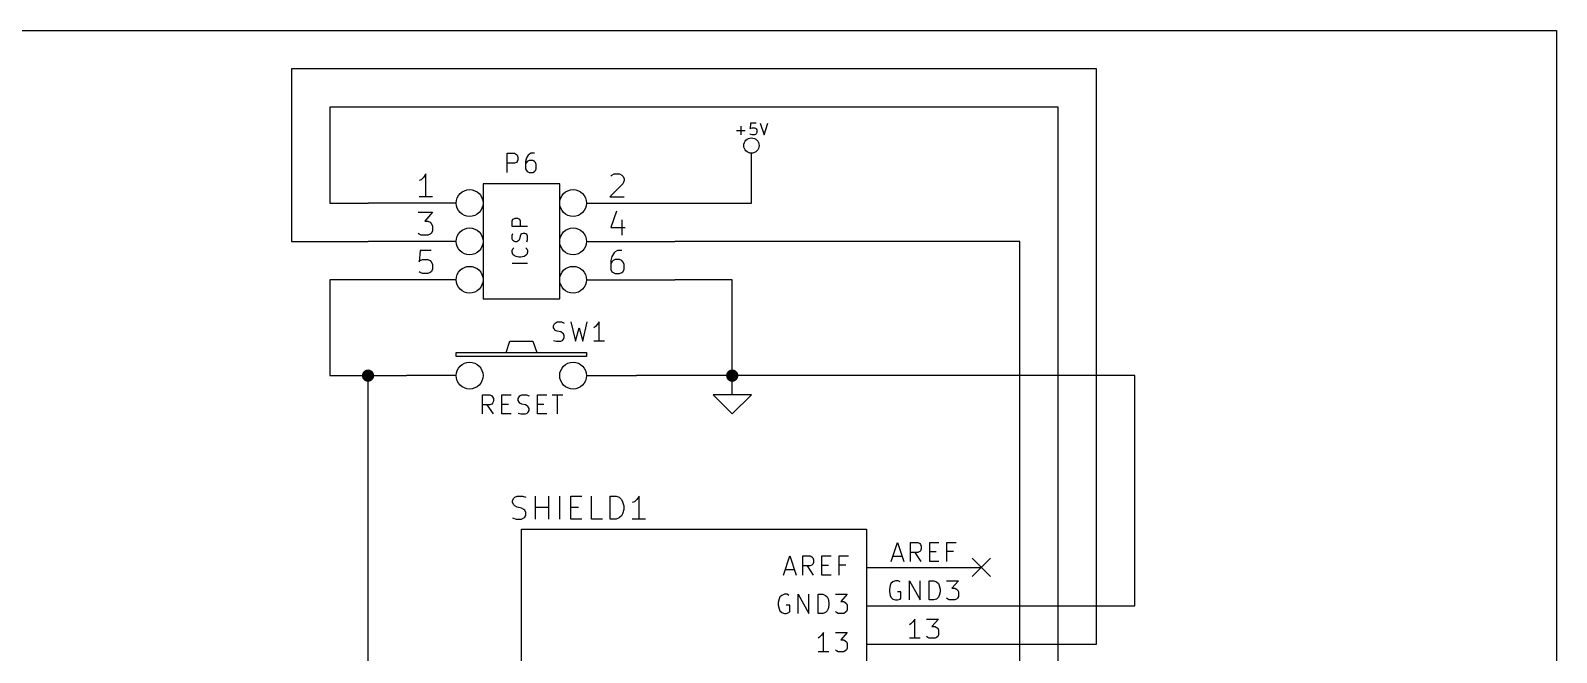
# Model space of a CAD drawing. Extents: x 4000 to 161350, y 4000 to 113000.
# Drawn here: x 38696 to 78500, y 66780 to 83000 of the extents above; entities that cross this region are included whole.
import ezdxf

# ---------------------------------------------------------------- set-up
doc = ezdxf.new("R2010")
doc.units = 0
for name, color, linetype in [('BLUE', 2, 'CONTINUOUS'), ('CYAN', 4, 'CONTINUOUS'), ('GREEN', 3, 'CONTINUOUS'), ('LIGHTBLUE', 10, 'CONTINUOUS'), ('RED', 5, 'CONTINUOUS')]:
    doc.layers.add(name, color=color, linetype=linetype)

msp = doc.modelspace()

# ---------------------------------------------------------------- linework, layer by layer
at = {"layer": 'BLUE'}
for p, q in [((63260, 69240), (63740, 68760)), ((63740, 69240), (63260, 68760))]:
    msp.add_line(p, q, dxfattribs=at)
at = {"layer": 'CYAN'}
for p, q in [((57230, 80280), (57230, 80510)), ((57480, 80580), (57470, 80440)), ((57470, 80440), (57480, 80450)), ((57620, 80580), (57480, 80580)), ((57480, 80450), (57510, 80460)), ((57510, 80460), (57580, 80460)), ((57580, 80460), (57610, 80450)), ((57610, 80450), (57620, 80440)), ((57620, 80440), (57640, 80410)), ((57640, 80410), (57640, 80340)), ((57730, 80580), (57830, 80280)), ((57830, 80280), (57930, 80580)), ((57110, 80390), (57340, 80390)), ((57480, 80290), (57470, 80310)), ((57510, 80280), (57480, 80290)), ((57580, 80280), (57510, 80280)), ((57610, 80290), (57580, 80280)), ((57620, 80310), (57610, 80290)), ((57640, 80340), (57620, 80310)), ((51130, 79300), (51130, 79800)), ((51130, 79800), (51320, 79800)), ((51320, 79800), (51370, 79770)), ((51370, 79770), (51390, 79750)), ((51390, 79750), (51410, 79700)), ((51410, 79630), (51390, 79580)), ((51410, 79700), (51410, 79630)), ((51630, 79680), (51610, 79580)), ((51680, 79750), (51630, 79680)), ((51700, 79610), (51650, 79580)), ((51700, 79770), (51680, 79750)), ((51750, 79800), (51700, 79770)), ((51800, 79610), (51700, 79610)), ((51840, 79800), (51750, 79800)), ((51840, 79580), (51800, 79610)), ((51320, 79540), (51130, 79540)), ((51370, 79560), (51320, 79540)), ((51390, 79580), (51370, 79560)), ((51610, 79580), (51610, 79390)), ((51630, 79560), (51610, 79510)), ((51610, 79390), (51630, 79350)), ((51650, 79580), (51630, 79560)), ((51630, 79350), (51650, 79320)), ((51650, 79320), (51700, 79300)), ((51700, 79300), (51800, 79300)), ((51800, 79300), (51840, 79320)), ((51870, 79560), (51840, 79580)), ((51840, 79320), (51870, 79350)), ((51890, 79510), (51870, 79560)), ((51870, 79350), (51890, 79390)), ((51890, 79390), (51890, 79510)), ((51260, 78040), (51280, 78080)), ((51260, 77890), (51260, 78040)), ((51280, 78080), (51300, 78090)), ((51300, 78090), (51340, 78110)), ((51340, 78110), (51400, 78110)), ((51400, 78110), (51430, 78090)), ((51430, 78090), (51450, 78080)), ((51450, 78080), (51470, 78040)), ((51470, 78040), (51470, 77890)), ((51660, 77890), (51260, 77890)), ((51260, 77660), (51280, 77710)), ((51260, 77560), (51260, 77660)), ((51470, 77640), (51450, 77560)), ((51490, 77680), (51470, 77640)), ((51510, 77700), (51490, 77680)), ((51550, 77710), (51510, 77700)), ((51590, 77710), (51550, 77710)), ((51620, 77700), (51590, 77710)), ((51640, 77680), (51620, 77700)), ((51660, 77640), (51640, 77680)), ((51660, 77540), (51660, 77640)), ((51280, 77520), (51260, 77560)), ((51260, 77260), (51280, 77310)), ((51260, 77220), (51260, 77260)), ((51280, 77160), (51260, 77220)), ((51300, 77510), (51280, 77520)), ((51280, 77310), (51300, 77330)), ((51340, 77490), (51300, 77510)), ((51380, 77490), (51340, 77490)), ((51410, 77510), (51380, 77490)), ((51430, 77520), (51410, 77510)), ((51450, 77560), (51430, 77520)), ((51620, 77330), (51640, 77310)), ((51640, 77490), (51660, 77540)), ((51640, 77310), (51660, 77260)), ((51660, 77220), (51640, 77160)), ((51660, 77260), (51660, 77220)), ((51660, 76920), (51260, 76920)), ((51320, 77120), (51280, 77160)), ((51360, 77110), (51320, 77120)), ((51430, 77090), (51360, 77110)), ((51490, 77090), (51430, 77090)), ((51570, 77110), (51490, 77090)), ((51600, 77120), (51570, 77110)), ((51640, 77160), (51600, 77120)), ((52340, 75300), (52360, 75350)), ((52340, 75250), (52340, 75300)), ((52360, 75210), (52340, 75250)), ((52360, 75350), (52380, 75370)), ((52380, 75370), (52430, 75400)), ((52430, 75400), (52550, 75400)), ((52550, 75400), (52620, 75370)), ((52790, 75400), (52910, 74900)), ((52910, 74900), (53010, 75250)), ((53010, 75250), (53100, 74900)), ((53100, 74900), (53220, 75400)), ((53430, 75280), (53390, 75250)), ((53480, 75330), (53430, 75280)), ((53530, 75400), (53480, 75330)), ((53530, 74900), (53530, 75400)), ((52340, 74920), (52410, 74900)), ((52380, 75180), (52360, 75210)), ((52430, 75160), (52380, 75180)), ((52410, 74900), (52530, 74900)), ((52530, 75140), (52430, 75160)), ((52570, 75110), (52530, 75140)), ((52530, 74900), (52570, 74920)), ((52600, 75090), (52570, 75110)), ((52570, 74920), (52600, 74950)), ((52620, 75040), (52600, 75090)), ((52600, 74950), (52620, 74990)), ((52620, 74990), (52620, 75040)), ((53670, 74900), (53390, 74900)), ((50490, 73000), (50490, 73500)), ((50490, 73500), (50680, 73500)), ((50680, 73240), (50490, 73240)), ((50770, 73000), (50610, 73240)), ((50680, 73500), (50730, 73470)), ((50730, 73260), (50680, 73240)), ((50730, 73470), (50750, 73450)), ((50750, 73280), (50730, 73260)), ((50750, 73450), (50770, 73400)), ((50770, 73330), (50750, 73280)), ((50770, 73400), (50770, 73330)), ((50990, 73000), (50990, 73500)), ((50990, 73500), (51230, 73500)), ((50990, 73260), (51160, 73260)), ((51420, 73400), (51440, 73450)), ((51420, 73350), (51420, 73400)), ((51440, 73310), (51420, 73350)), ((51440, 73450), (51460, 73470)), ((51460, 73280), (51440, 73310)), ((51460, 73470), (51510, 73500)), ((51510, 73260), (51460, 73280)), ((51510, 73500), (51630, 73500)), ((51610, 73240), (51510, 73260)), ((51650, 73210), (51610, 73240)), ((51630, 73500), (51700, 73470)), ((51920, 73000), (51920, 73500)), ((51920, 73500), (52160, 73500)), ((51920, 73260), (52090, 73260)), ((52300, 73500), (52580, 73500)), ((52440, 73000), (52440, 73500)), ((51230, 73000), (50990, 73000)), ((51420, 73020), (51490, 73000)), ((51490, 73000), (51610, 73000)), ((51610, 73000), (51650, 73020)), ((51680, 73190), (51650, 73210)), ((51650, 73020), (51680, 73050)), ((51700, 73140), (51680, 73190)), ((51680, 73050), (51700, 73090)), ((51700, 73090), (51700, 73140)), ((52160, 73000), (51920, 73000)), ((51330, 70830), (51390, 70860)), ((51390, 70860), (51530, 70860)), ((51530, 70860), (51620, 70830)), ((51870, 70260), (51870, 70860)), ((52220, 70260), (52220, 70860)), ((52500, 70260), (52500, 70860)), ((52790, 70260), (52790, 70860)), ((52790, 70860), (53080, 70860)), ((53330, 70260), (53330, 70860)), ((53820, 70260), (53820, 70860)), ((53820, 70860), (53970, 70860)), ((53970, 70860), (54050, 70830)), ((54570, 70860), (54510, 70770)), ((54570, 70260), (54570, 70860)), ((51270, 70740), (51300, 70800)), ((51270, 70690), (51270, 70740)), ((51300, 70630), (51270, 70690)), ((51300, 70800), (51330, 70830)), ((51330, 70600), (51300, 70630)), ((51390, 70570), (51330, 70600)), ((51500, 70540), (51390, 70570)), ((51560, 70510), (51500, 70540)), ((51590, 70490), (51560, 70510)), ((51620, 70430), (51590, 70490)), ((51870, 70570), (52220, 70570)), ((52790, 70570), (52990, 70570)), ((54050, 70830), (54110, 70770)), ((54110, 70770), (54140, 70710)), ((54140, 70710), (54170, 70600)), ((54170, 70510), (54140, 70400)), ((54170, 70600), (54170, 70510)), ((54450, 70710), (54390, 70690)), ((54510, 70770), (54450, 70710)), ((51270, 70290), (51360, 70260)), ((51360, 70260), (51500, 70260)), ((51500, 70260), (51560, 70290)), ((51560, 70290), (51590, 70310)), ((51590, 70310), (51620, 70370)), ((51620, 70370), (51620, 70430)), ((53080, 70260), (52790, 70260)), ((53620, 70260), (53330, 70260)), ((53970, 70260), (53820, 70260)), ((54050, 70290), (53970, 70260)), ((54110, 70340), (54050, 70290)), ((54140, 70400), (54110, 70340)), ((54740, 70260), (54390, 70260)), ((58340, 68800), (58500, 69300)), ((58500, 69300), (58670, 68800)), ((58840, 68800), (58840, 69300)), ((58840, 69300), (59030, 69300)), ((59030, 69300), (59080, 69270)), ((59080, 69270), (59100, 69250)), ((59340, 68800), (59340, 69300)), ((59340, 69300), (59580, 69300)), ((59790, 68800), (59790, 69300)), ((59790, 69300), (60030, 69300)), ((58390, 68940), (58620, 68940)), ((59030, 69040), (58840, 69040)), ((59120, 68800), (58960, 69040)), ((59080, 69060), (59030, 69040)), ((59100, 69080), (59080, 69060)), ((59100, 69250), (59120, 69200)), ((59120, 69130), (59100, 69080)), ((59120, 69200), (59120, 69130)), ((59340, 69060), (59510, 69060)), ((59960, 69060), (59790, 69060)), ((59580, 68800), (59340, 68800)), ((58220, 68180), (58200, 68080)), ((58200, 68080), (58200, 68010)), ((58240, 68230), (58220, 68180)), ((58290, 68270), (58240, 68230)), ((58360, 68300), (58290, 68270)), ((58430, 68300), (58360, 68300)), ((58480, 68270), (58430, 68300)), ((58720, 67800), (58720, 68300)), ((58720, 68300), (59000, 67800)), ((59000, 67800), (59000, 68300)), ((59240, 67800), (59240, 68300)), ((59240, 68300), (59360, 68300)), ((59360, 68300), (59430, 68270)), ((59430, 68270), (59480, 68230)), ((59480, 68230), (59500, 68180)), ((59500, 68180), (59520, 68080)), ((59520, 68080), (59520, 68010)), ((59690, 68300), (60000, 68300)), ((60000, 68300), (59830, 68110)), ((59830, 68110), (59910, 68110)), ((59910, 68110), (59950, 68080)), ((59950, 68080), (59980, 68060)), ((58200, 68010), (58220, 67920)), ((58220, 67920), (58240, 67870)), ((58240, 67870), (58290, 67820)), ((58290, 67820), (58360, 67800)), ((58360, 67800), (58410, 67800)), ((58500, 68010), (58410, 68010)), ((58410, 67800), (58480, 67820)), ((58480, 67820), (58500, 67850)), ((58500, 67850), (58500, 68010)), ((59360, 67800), (59240, 67800)), ((59430, 67820), (59360, 67800)), ((59480, 67870), (59430, 67820)), ((59500, 67920), (59480, 67870)), ((59520, 68010), (59500, 67920)), ((59720, 67820), (59690, 67850)), ((59760, 67800), (59720, 67820)), ((59910, 67800), (59760, 67800)), ((59950, 67820), (59910, 67800)), ((59980, 67850), (59950, 67820)), ((59980, 68060), (60000, 68010)), ((60000, 67890), (59980, 67850)), ((60000, 68010), (60000, 67890)), ((59380, 67300), (59330, 67230)), ((59380, 66800), (59380, 67300)), ((59690, 67300), (60000, 67300)), ((60000, 67300), (59830, 67110)), ((59280, 67180), (59240, 67150)), ((59330, 67230), (59280, 67180)), ((59830, 67110), (59910, 67110)), ((59910, 67110), (59950, 67080)), ((59950, 67080), (59980, 67060)), ((59980, 67060), (60000, 67010)), ((60000, 66890), (59980, 66850)), ((60000, 67010), (60000, 66890)), ((59520, 66800), (59240, 66800)), ((59720, 66820), (59690, 66850)), ((59760, 66800), (59720, 66820)), ((59910, 66800), (59760, 66800)), ((59950, 66820), (59910, 66800)), ((59980, 66850), (59950, 66820))]:
    msp.add_line(p, q, dxfattribs=at)
at = {"layer": 'GREEN'}
for p, q in [((66500, 82000), (45500, 82000)), ((45500, 82000), (45500, 77500)), ((66500, 67000), (66500, 82000)), ((65500, 81000), (46500, 81000)), ((46500, 81000), (46500, 78500)), ((65500, 66000), (65500, 81000)), ((57500, 78500), (57500, 79500)), ((46500, 78500), (47500, 78500)), ((55500, 78500), (57500, 78500)), ((45500, 77500), (47500, 77500)), ((64500, 77500), (55500, 77500)), ((64500, 65000), (64500, 77500)), ((47500, 76500), (46500, 76500)), ((46500, 76500), (46500, 74000)), ((57000, 76500), (55500, 76500)), ((57000, 73500), (57000, 76500)), ((46500, 74000), (48500, 74000)), ((47500, 65000), (47500, 74000)), ((67500, 74000), (54500, 74000)), ((67500, 68000), (67500, 74000)), ((63500, 68000), (67500, 68000)), ((63500, 67000), (66500, 67000))]:
    msp.add_line(p, q, dxfattribs=at)
at = {"layer": 'GREEN', "const_width": 160}
for points in [[(47420, 74000, 1), (47580, 74000, 1)], [(56920, 74000, 1), (57080, 74000, 1)]]:
    msp.add_lwpolyline(points, format="xyb", close=True, dxfattribs=at)
at = {"layer": 'LIGHTBLUE'}
for p, q in [((28500, 83000), (78500, 83000)), ((78500, 83000), (78500, 14000))]:
    msp.add_line(p, q, dxfattribs=at)
at = {"layer": 'RED'}
for p, q in [((57500, 79500), (57500, 79800)), ((49010, 79260), (48950, 79170)), ((49010, 78660), (49010, 79260)), ((53830, 79200), (53860, 79230)), ((53860, 79230), (53920, 79260)), ((53920, 79260), (54060, 79260)), ((54060, 79260), (54120, 79230)), ((54120, 79230), (54150, 79200)), ((48890, 79110), (48830, 79090)), ((48950, 79170), (48890, 79110)), ((50500, 79000), (50500, 76000)), ((52500, 79000), (50500, 79000)), ((52500, 76000), (52500, 79000)), ((54150, 79000), (53810, 78660)), ((54150, 79200), (54180, 79140)), ((54180, 79090), (54150, 79000)), ((54180, 79140), (54180, 79090)), ((49800, 78500), (47500, 78500)), ((49180, 78660), (48830, 78660)), ((53200, 78500), (55500, 78500)), ((53810, 78660), (54180, 78660)), ((48810, 78260), (49180, 78260)), ((49180, 78260), (48980, 78030)), ((48980, 78030), (49060, 78030)), ((49060, 78030), (49120, 78000)), ((53980, 78290), (53830, 77860)), ((54120, 78060), (54120, 77660)), ((48830, 77690), (48810, 77710)), ((48890, 77660), (48830, 77690)), ((49060, 77660), (48890, 77660)), ((49120, 77690), (49060, 77660)), ((49120, 78000), (49150, 77970)), ((49150, 77710), (49120, 77690)), ((49150, 77970), (49180, 77910)), ((49180, 77770), (49150, 77710)), ((49180, 77910), (49180, 77770)), ((53830, 77860), (54210, 77860)), ((49800, 77500), (47500, 77500)), ((48860, 77260), (48830, 76970)), ((49150, 77260), (48860, 77260)), ((53200, 77500), (55500, 77500)), ((53950, 77230), (53920, 77200)), ((54010, 77260), (53950, 77230)), ((54120, 77260), (54010, 77260)), ((48830, 76970), (48860, 77000)), ((48860, 77000), (48920, 77030)), ((48920, 77030), (49060, 77030)), ((49060, 77030), (49120, 77000)), ((49120, 77000), (49150, 76970)), ((49150, 76970), (49180, 76910)), ((49180, 76910), (49180, 76770)), ((53860, 77110), (53830, 77000)), ((53830, 77000), (53830, 76770)), ((53860, 76970), (53830, 76910)), ((53920, 77200), (53860, 77110)), ((53890, 77000), (53860, 76970)), ((53950, 77030), (53890, 77000)), ((54060, 77030), (53950, 77030)), ((54120, 77000), (54060, 77030)), ((54150, 76970), (54120, 77000)), ((54180, 76910), (54150, 76970)), ((54180, 76770), (54180, 76910)), ((49800, 76500), (47500, 76500)), ((48860, 76690), (48830, 76710)), ((48920, 76660), (48860, 76690)), ((49060, 76660), (48920, 76660)), ((49120, 76690), (49060, 76660)), ((49150, 76710), (49120, 76690)), ((49180, 76770), (49150, 76710)), ((53200, 76500), (55500, 76500)), ((53830, 76770), (53860, 76710)), ((53860, 76710), (53890, 76690)), ((53890, 76690), (53950, 76660)), ((53950, 76660), (54060, 76660)), ((54060, 76660), (54120, 76690)), ((54120, 76690), (54150, 76710)), ((54150, 76710), (54180, 76770)), ((50500, 76000), (52500, 76000)), ((51100, 74600), (51200, 74900)), ((51200, 74900), (51800, 74900)), ((51800, 74900), (51900, 74600)), ((49800, 74500), (49800, 74600)), ((49800, 74600), (53200, 74600)), ((53200, 74500), (49800, 74500)), ((53200, 74600), (53200, 74500)), ((49800, 74000), (48500, 74000)), ((53200, 74000), (54500, 74000)), ((56500, 73500), (57000, 73000)), ((57500, 73500), (56500, 73500)), ((57000, 73000), (57500, 73500)), ((51500, 20000), (51500, 70000)), ((51500, 70000), (60500, 70000)), ((60500, 70000), (60500, 20000)), ((61150, 69150), (61310, 69650)), ((61200, 69290), (61430, 69290)), ((61310, 69650), (61480, 69150)), ((61650, 69150), (61650, 69650)), ((61650, 69650), (61840, 69650)), ((61840, 69390), (61650, 69390)), ((61930, 69150), (61770, 69390)), ((61840, 69650), (61890, 69620)), ((61890, 69410), (61840, 69390)), ((61890, 69620), (61910, 69600)), ((61910, 69430), (61890, 69410)), ((61910, 69600), (61930, 69550)), ((61930, 69480), (61910, 69430)), ((61930, 69550), (61930, 69480)), ((62150, 69150), (62150, 69650)), ((62150, 69650), (62390, 69650)), ((62150, 69410), (62320, 69410)), ((62600, 69150), (62600, 69650)), ((62600, 69650), (62840, 69650)), ((62770, 69410), (62600, 69410)), ((60500, 69000), (63500, 69000)), ((62390, 69150), (62150, 69150)), ((61120, 68530), (61100, 68430)), ((61140, 68580), (61120, 68530)), ((61190, 68620), (61140, 68580)), ((61260, 68650), (61190, 68620)), ((61330, 68650), (61260, 68650)), ((61380, 68620), (61330, 68650)), ((61620, 68150), (61620, 68650)), ((61620, 68650), (61900, 68150)), ((61900, 68150), (61900, 68650)), ((62140, 68150), (62140, 68650)), ((62140, 68650), (62260, 68650)), ((62260, 68650), (62330, 68620)), ((62330, 68620), (62380, 68580)), ((62380, 68580), (62400, 68530)), ((62400, 68530), (62420, 68430)), ((62590, 68650), (62900, 68650)), ((62900, 68650), (62730, 68460)), ((61100, 68430), (61100, 68360)), ((61100, 68360), (61120, 68270)), ((61120, 68270), (61140, 68220)), ((61140, 68220), (61190, 68170)), ((61190, 68170), (61260, 68150)), ((61260, 68150), (61310, 68150)), ((61400, 68360), (61310, 68360)), ((61310, 68150), (61380, 68170)), ((61380, 68170), (61400, 68200)), ((61400, 68200), (61400, 68360)), ((62260, 68150), (62140, 68150)), ((62330, 68170), (62260, 68150)), ((62380, 68220), (62330, 68170)), ((62400, 68270), (62380, 68220)), ((62420, 68360), (62400, 68270)), ((62420, 68430), (62420, 68360)), ((62620, 68170), (62590, 68200)), ((62660, 68150), (62620, 68170)), ((62810, 68150), (62660, 68150)), ((62730, 68460), (62810, 68460)), ((62810, 68460), (62850, 68430)), ((62850, 68170), (62810, 68150)), ((62850, 68430), (62880, 68410)), ((62880, 68200), (62850, 68170)), ((62880, 68410), (62900, 68360)), ((62900, 68240), (62880, 68200)), ((62900, 68360), (62900, 68240)), ((60500, 68000), (63500, 68000)), ((61660, 67530), (61620, 67500)), ((61710, 67580), (61660, 67530)), ((61760, 67650), (61710, 67580)), ((61760, 67150), (61760, 67650)), ((62070, 67650), (62380, 67650)), ((62380, 67650), (62210, 67460)), ((62210, 67460), (62290, 67460)), ((62290, 67460), (62330, 67430)), ((62330, 67430), (62360, 67410)), ((62360, 67410), (62380, 67360)), ((62380, 67360), (62380, 67240)), ((60500, 67000), (63500, 67000)), ((61900, 67150), (61620, 67150)), ((62100, 67170), (62070, 67200)), ((62140, 67150), (62100, 67170)), ((62290, 67150), (62140, 67150)), ((62330, 67170), (62290, 67150)), ((62360, 67200), (62330, 67170)), ((62380, 67240), (62360, 67200))]:
    msp.add_line(p, q, dxfattribs=at)
for centre, radius in [((57500, 80000), 200), ((50150, 78500), 350), ((52850, 78500), 350), ((50150, 77500), 350), ((52850, 77500), 350), ((50150, 76500), 350), ((52850, 76500), 350), ((50150, 74000), 350), ((52850, 74000), 350)]:
    msp.add_circle(centre, radius, dxfattribs=at)

doc.saveas('drawing.dxf')
